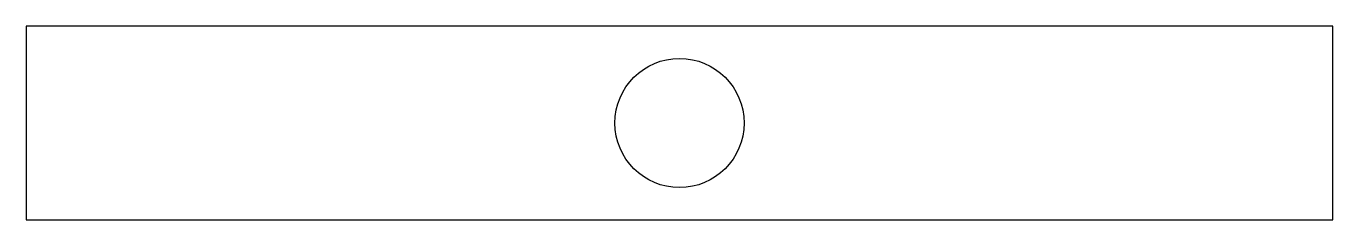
# Model space of a CAD drawing. Header units: millimetres. Extents: x 0 to 135, y 0 to 20.
import ezdxf

# ---------------------------------------------------------------- set-up
doc = ezdxf.new("R2010")
doc.units = ezdxf.units.MM

msp = doc.modelspace()

# ---------------------------------------------------------------- linework, layer by layer
for p, q in [((135, 20), (0, 20)), ((0, 20), (0, 0)), ((135, 0), (135, 20)), ((0, 0), (135, 0))]:
    msp.add_line(p, q)
msp.add_circle((67.5, 10), 6.67)

doc.saveas('drawing.dxf')
